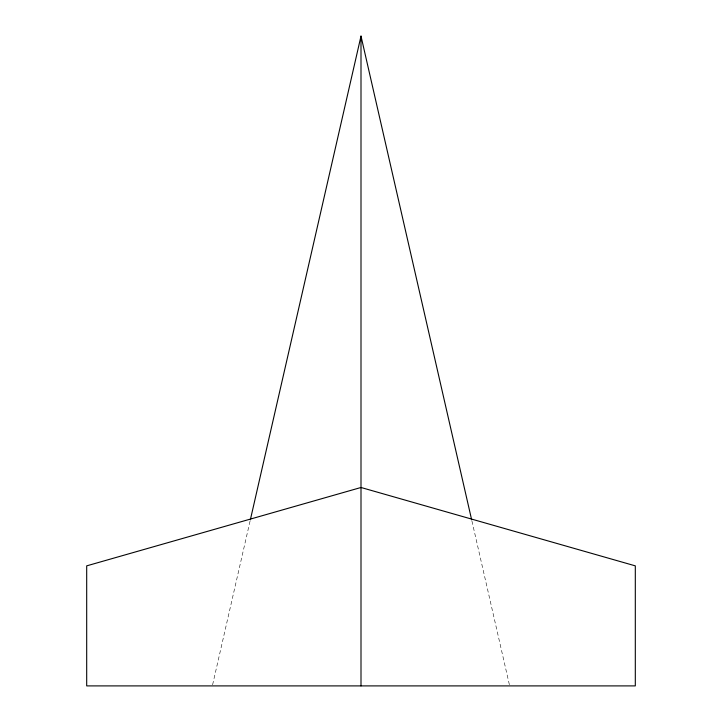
<?xml version="1.0" encoding="UTF-8"?>
<svg xmlns="http://www.w3.org/2000/svg" width="722" height="722" viewBox="0 0 722 722"><rect width="100%" height="100%" fill="white"/><g stroke="black" fill="none" stroke-linecap="round" stroke-linejoin="round"><path stroke-width="0.54" stroke-dasharray="3.61 2.71" d="M212.602 684.799L250.083 520.977M471.917 520.977L509.398 684.799"/><path stroke-width="1.08" d="M250.335 519.876L361 36.1L471.665 519.876M361 36.1L361 685.9M361 487.485L86.694 565.858L86.694 685.9L635.306 685.9L635.306 565.858L361 487.485"/></g></svg>
